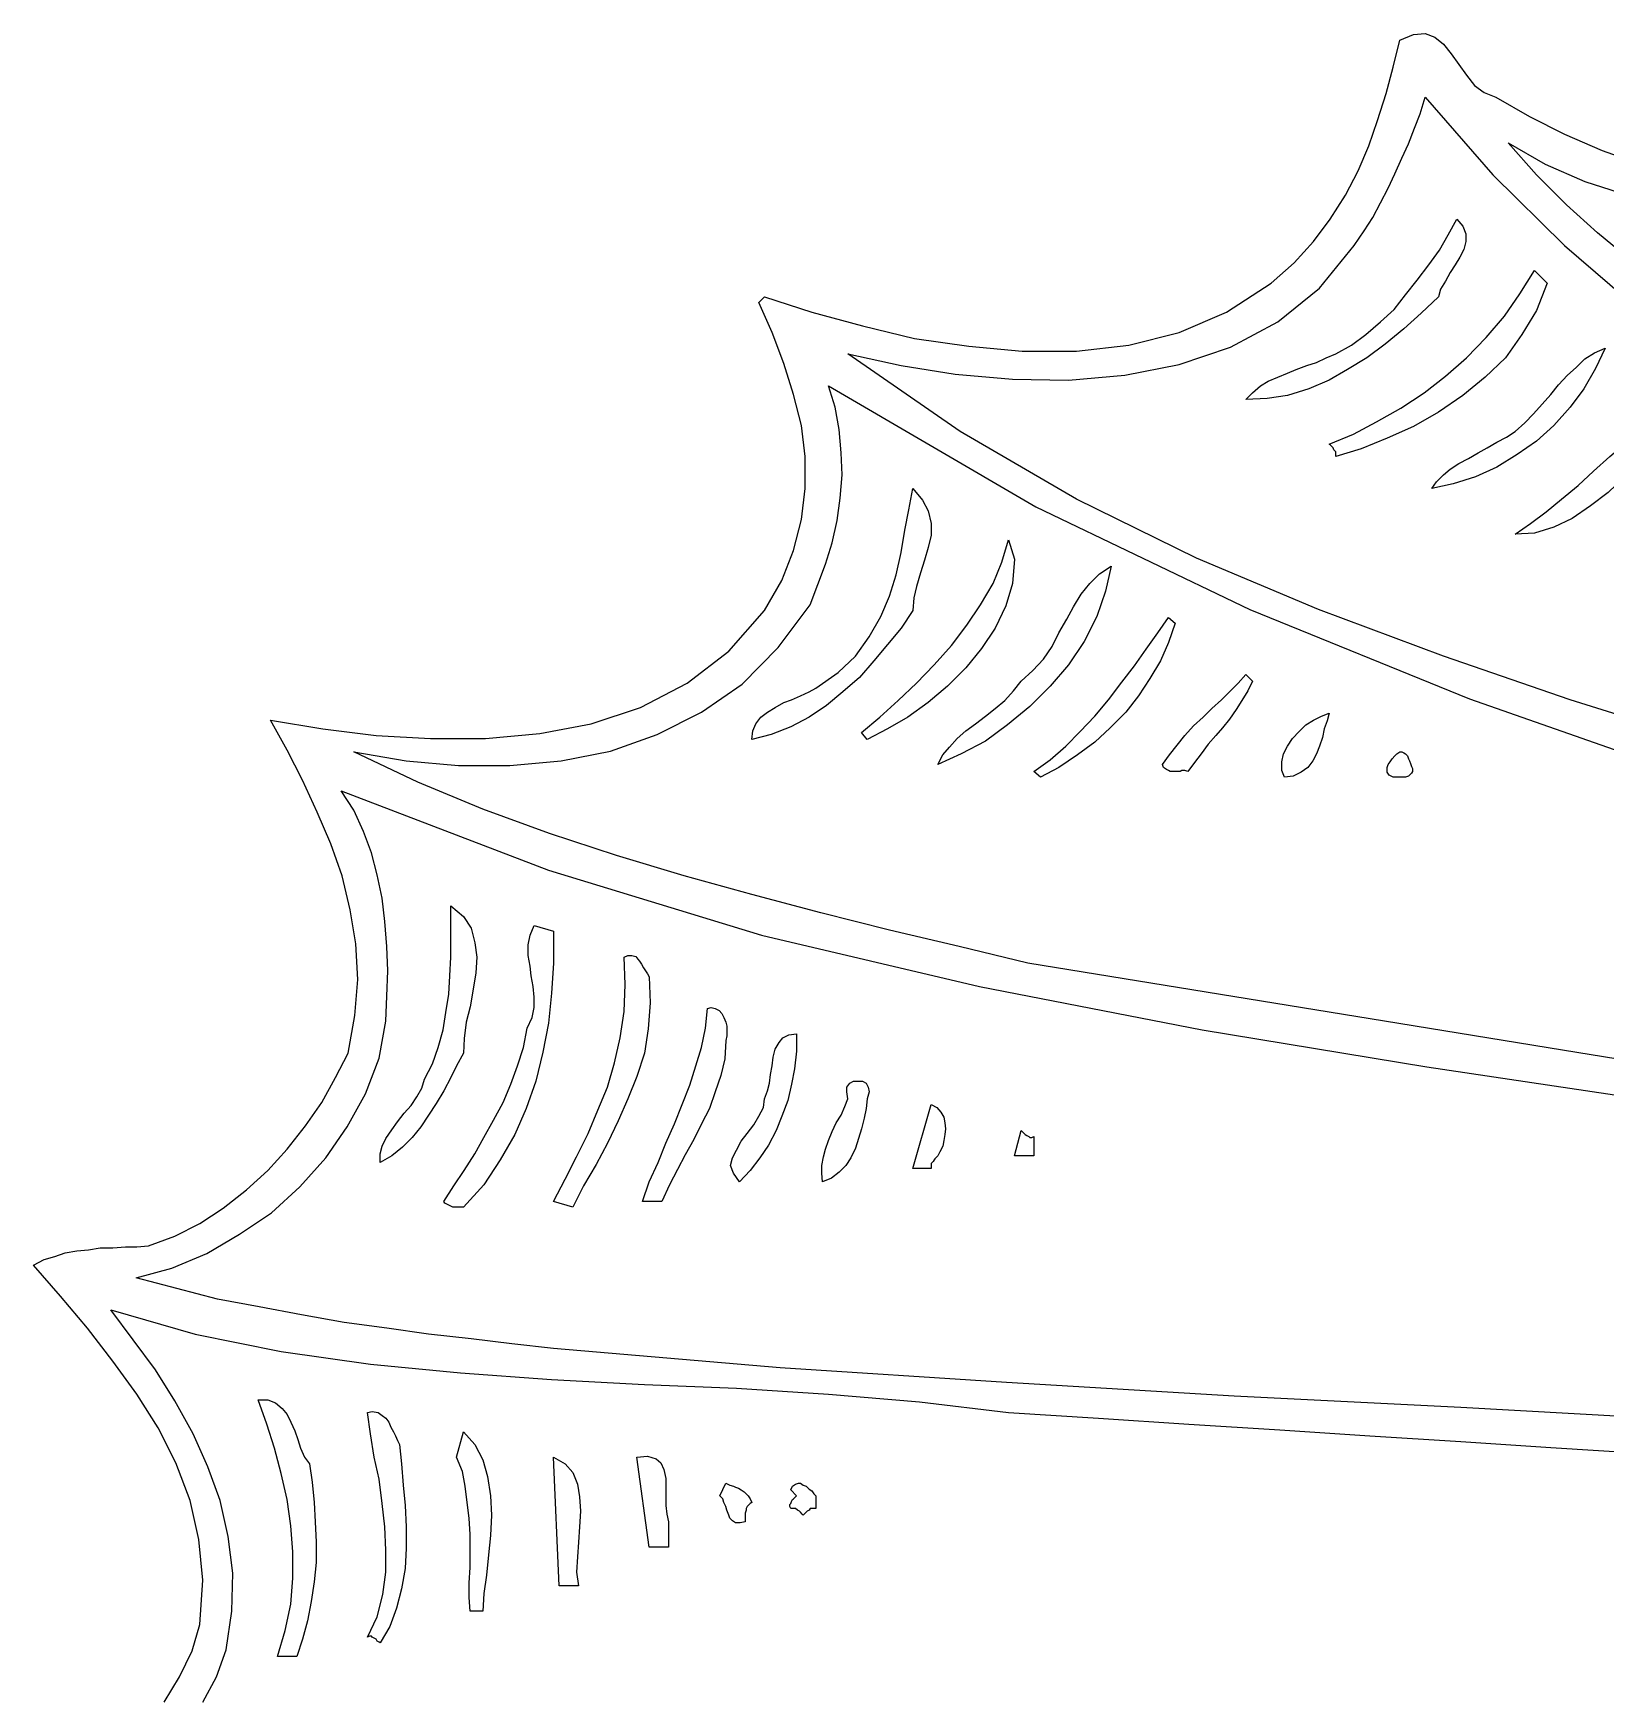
# Model space of a CAD drawing. Extents: x 0.03 to 7.3, y 0.04 to 8.79.
# Drawn here: x 1.039 to 2.662, y 6.535 to 8.258 of the extents above; entities that cross this region are included whole.
import ezdxf

# ---------------------------------------------------------------- set-up
doc = ezdxf.new("R2010")
doc.units = 0
doc.layers.add('1', color=7, linetype='Continuous')

msp = doc.modelspace()

# ---------------------------------------------------------------- linework, layer by layer
for points in [[(1.174, 6.535), (1.19, 6.561), (1.203, 6.588), (1.211, 6.615), (1.214, 6.661), (1.21, 6.703), (1.201, 6.743), (1.186, 6.782), (1.168, 6.818), (1.146, 6.853), (1.121, 6.887), (1.095, 6.921), (1.067, 6.954), (1.039, 6.986), (1.05, 6.992), (1.061, 6.995), (1.072, 6.999), (1.084, 7.001), (1.096, 7.002), (1.108, 7.004), (1.121, 7.004), (1.134, 7.005), (1.146, 7.005), (1.158, 7.006), (1.185, 7.016), (1.211, 7.029), (1.235, 7.045), (1.259, 7.064), (1.281, 7.084), (1.301, 7.106), (1.32, 7.13), (1.337, 7.154), (1.351, 7.18), (1.364, 7.205), (1.371, 7.244), (1.374, 7.281), (1.372, 7.318), (1.366, 7.353), (1.358, 7.388), (1.346, 7.421), (1.332, 7.454), (1.317, 7.487), (1.301, 7.518), (1.284, 7.549), (1.338, 7.54), (1.393, 7.533), (1.449, 7.53), (1.506, 7.53), (1.562, 7.535), (1.615, 7.545), (1.666, 7.562), (1.714, 7.587), (1.757, 7.62), (1.794, 7.662), (1.812, 7.693), (1.824, 7.724), (1.832, 7.756), (1.836, 7.788), (1.836, 7.821), (1.832, 7.853), (1.824, 7.885), (1.814, 7.917), (1.802, 7.949), (1.788, 7.98), (1.794, 7.986), (1.843, 7.97), (1.895, 7.956), (1.949, 7.943), (2.005, 7.935), (2.06, 7.93), (2.116, 7.93), (2.17, 7.936), (2.222, 7.949), (2.271, 7.97), (2.317, 8), (2.341, 8.021), (2.361, 8.043), (2.378, 8.066), (2.394, 8.091), (2.407, 8.116), (2.418, 8.142), (2.427, 8.168), (2.436, 8.196), (2.443, 8.223), (2.45, 8.251), (2.464, 8.257), (2.476, 8.258), (2.486, 8.254), (2.495, 8.247), (2.503, 8.237), (2.511, 8.226), (2.519, 8.215), (2.527, 8.204), (2.537, 8.197), (2.549, 8.192), (2.584, 8.172), (2.62, 8.154), (2.659, 8.137), (2.699, 8.123)], [(2.49, 7.986), (2.472, 7.969), (2.454, 7.953), (2.435, 7.937), (2.416, 7.923), (2.396, 7.911), (2.377, 7.9), (2.356, 7.891), (2.334, 7.884), (2.313, 7.881), (2.291, 7.88), (2.298, 7.887), (2.306, 7.894), (2.314, 7.899), (2.324, 7.903), (2.334, 7.907), (2.343, 7.911), (2.354, 7.915), (2.364, 7.918), (2.374, 7.923), (2.384, 7.927), (2.4, 7.936), (2.415, 7.947), (2.43, 7.96), (2.444, 7.973), (2.456, 7.988), (2.468, 8.003), (2.48, 8.019), (2.491, 8.034), (2.5, 8.05), (2.509, 8.066), (2.515, 8.059), (2.518, 8.051), (2.518, 8.043), (2.516, 8.035), (2.512, 8.027), (2.507, 8.019), (2.502, 8.011), (2.497, 8.002), (2.492, 7.994), (2.49, 7.986)], [(2.602, 8), (2.591, 7.972), (2.576, 7.947), (2.559, 7.923), (2.538, 7.903), (2.515, 7.884), (2.49, 7.867), (2.464, 7.852), (2.437, 7.84), (2.41, 7.829), (2.384, 7.821), (2.384, 7.823), (2.384, 7.825), (2.384, 7.826), (2.382, 7.828), (2.381, 7.83), (2.38, 7.831), (2.378, 7.833), (2.377, 7.834), (2.402, 7.844), (2.426, 7.857), (2.451, 7.871), (2.475, 7.887), (2.497, 7.904), (2.519, 7.923), (2.539, 7.944), (2.558, 7.966), (2.574, 7.989), (2.589, 8.013), (2.602, 8)], [(2.662, 7.933), (2.652, 7.912), (2.64, 7.891), (2.626, 7.872), (2.609, 7.853), (2.591, 7.837), (2.571, 7.823), (2.55, 7.81), (2.528, 7.8), (2.505, 7.793), (2.483, 7.788), (2.488, 7.795), (2.495, 7.802), (2.502, 7.808), (2.511, 7.814), (2.521, 7.819), (2.531, 7.825), (2.54, 7.83), (2.55, 7.836), (2.56, 7.841), (2.569, 7.847), (2.579, 7.856), (2.588, 7.865), (2.597, 7.875), (2.606, 7.885), (2.614, 7.895), (2.623, 7.905), (2.632, 7.913), (2.641, 7.922), (2.651, 7.928), (2.662, 7.933)], [(2.741, 7.867), (2.728, 7.852), (2.713, 7.835), (2.698, 7.818), (2.682, 7.8), (2.665, 7.784), (2.647, 7.77), (2.628, 7.757), (2.609, 7.748), (2.589, 7.742), (2.569, 7.741), (2.585, 7.752), (2.601, 7.764), (2.617, 7.777), (2.634, 7.791), (2.65, 7.806), (2.667, 7.821), (2.683, 7.835), (2.7, 7.849), (2.717, 7.862), (2.735, 7.874), (2.741, 7.867)], [(1.947, 7.662), (1.935, 7.644), (1.921, 7.627), (1.907, 7.61), (1.892, 7.593), (1.875, 7.578), (1.858, 7.564), (1.84, 7.552), (1.821, 7.542), (1.801, 7.534), (1.781, 7.529), (1.782, 7.538), (1.785, 7.545), (1.79, 7.552), (1.797, 7.557), (1.805, 7.562), (1.814, 7.567), (1.822, 7.57), (1.831, 7.574), (1.84, 7.578), (1.847, 7.582), (1.87, 7.598), (1.888, 7.615), (1.902, 7.635), (1.914, 7.656), (1.923, 7.677), (1.93, 7.699), (1.935, 7.722), (1.939, 7.745), (1.943, 7.766), (1.947, 7.788), (1.957, 7.776), (1.963, 7.765), (1.966, 7.752), (1.966, 7.74), (1.963, 7.727), (1.959, 7.714), (1.955, 7.701), (1.951, 7.687), (1.948, 7.675), (1.947, 7.662)], [(2.052, 7.715), (2.05, 7.69), (2.043, 7.667), (2.032, 7.644), (2.018, 7.623), (2.002, 7.603), (1.983, 7.584), (1.963, 7.567), (1.942, 7.552), (1.921, 7.54), (1.9, 7.529), (1.894, 7.536), (1.913, 7.552), (1.932, 7.569), (1.951, 7.587), (1.969, 7.606), (1.987, 7.626), (2.003, 7.647), (2.017, 7.668), (2.03, 7.69), (2.039, 7.712), (2.046, 7.735), (2.052, 7.715)], [(2.152, 7.708), (2.146, 7.682), (2.137, 7.656), (2.124, 7.63), (2.108, 7.606), (2.089, 7.584), (2.068, 7.563), (2.045, 7.544), (2.022, 7.527), (1.997, 7.514), (1.973, 7.503), (1.978, 7.513), (1.985, 7.521), (1.993, 7.53), (2.002, 7.538), (2.012, 7.545), (2.022, 7.553), (2.032, 7.561), (2.042, 7.569), (2.051, 7.579), (2.059, 7.589), (2.071, 7.6), (2.082, 7.612), (2.091, 7.625), (2.098, 7.639), (2.106, 7.653), (2.113, 7.666), (2.121, 7.679), (2.13, 7.69), (2.14, 7.7), (2.152, 7.708)], [(2.218, 7.649), (2.211, 7.629), (2.203, 7.61), (2.192, 7.592), (2.18, 7.574), (2.167, 7.557), (2.151, 7.541), (2.135, 7.526), (2.117, 7.513), (2.098, 7.5), (2.079, 7.49), (2.072, 7.496), (2.089, 7.508), (2.105, 7.522), (2.12, 7.537), (2.135, 7.553), (2.149, 7.57), (2.163, 7.588), (2.176, 7.605), (2.188, 7.622), (2.2, 7.639), (2.211, 7.655), (2.218, 7.649)], [(2.298, 7.589), (2.293, 7.579), (2.287, 7.569), (2.281, 7.56), (2.274, 7.55), (2.267, 7.541), (2.26, 7.533), (2.252, 7.524), (2.245, 7.514), (2.238, 7.505), (2.231, 7.496), (2.228, 7.497), (2.225, 7.497), (2.223, 7.496), (2.22, 7.496), (2.216, 7.496), (2.213, 7.496), (2.211, 7.497), (2.209, 7.498), (2.206, 7.5), (2.205, 7.503), (2.212, 7.513), (2.22, 7.523), (2.228, 7.533), (2.237, 7.543), (2.247, 7.552), (2.256, 7.561), (2.266, 7.57), (2.275, 7.579), (2.283, 7.587), (2.291, 7.596), (2.298, 7.589)], [(2.377, 7.556), (2.375, 7.548), (2.372, 7.54), (2.37, 7.531), (2.367, 7.522), (2.364, 7.514), (2.36, 7.507), (2.355, 7.5), (2.348, 7.495), (2.34, 7.491), (2.331, 7.49), (2.328, 7.497), (2.328, 7.506), (2.33, 7.514), (2.334, 7.522), (2.339, 7.53), (2.346, 7.537), (2.353, 7.544), (2.361, 7.549), (2.369, 7.553), (2.377, 7.556)], [(2.463, 7.496), (2.462, 7.494), (2.46, 7.492), (2.459, 7.491), (2.456, 7.49), (2.454, 7.49), (2.451, 7.49), (2.449, 7.49), (2.446, 7.49), (2.443, 7.49), (2.439, 7.492), (2.437, 7.495), (2.437, 7.497), (2.437, 7.5), (2.438, 7.503), (2.44, 7.506), (2.442, 7.509), (2.445, 7.512), (2.447, 7.514), (2.45, 7.516), (2.452, 7.516), (2.454, 7.515), (2.456, 7.514), (2.458, 7.512), (2.459, 7.509), (2.46, 7.507), (2.461, 7.504), (2.462, 7.501), (2.463, 7.499), (2.463, 7.496)], [(1.483, 7.205), (1.476, 7.192), (1.47, 7.18), (1.463, 7.166), (1.455, 7.153), (1.447, 7.141), (1.439, 7.129), (1.43, 7.118), (1.42, 7.108), (1.409, 7.099), (1.397, 7.092), (1.397, 7.101), (1.399, 7.109), (1.403, 7.117), (1.409, 7.126), (1.415, 7.134), (1.422, 7.143), (1.429, 7.151), (1.435, 7.16), (1.44, 7.169), (1.443, 7.178), (1.451, 7.194), (1.457, 7.211), (1.462, 7.229), (1.465, 7.247), (1.468, 7.266), (1.469, 7.285), (1.47, 7.304), (1.47, 7.322), (1.47, 7.34), (1.47, 7.357), (1.483, 7.346), (1.491, 7.334), (1.495, 7.319), (1.497, 7.304), (1.496, 7.288), (1.493, 7.271), (1.49, 7.253), (1.486, 7.237), (1.484, 7.22), (1.483, 7.205)], [(1.576, 7.331), (1.576, 7.298), (1.574, 7.267), (1.571, 7.236), (1.565, 7.206), (1.558, 7.176), (1.548, 7.148), (1.536, 7.121), (1.521, 7.095), (1.504, 7.069), (1.483, 7.046), (1.48, 7.046), (1.477, 7.046), (1.475, 7.046), (1.472, 7.046), (1.47, 7.047), (1.468, 7.048), (1.466, 7.049), (1.464, 7.05), (1.463, 7.052), (1.473, 7.068), (1.484, 7.084), (1.495, 7.101), (1.504, 7.118), (1.514, 7.136), (1.524, 7.154), (1.532, 7.173), (1.539, 7.192), (1.545, 7.211), (1.549, 7.231), (1.554, 7.242), (1.556, 7.252), (1.556, 7.263), (1.555, 7.274), (1.553, 7.285), (1.552, 7.295), (1.55, 7.306), (1.55, 7.317), (1.552, 7.327), (1.556, 7.337), (1.576, 7.331)], [(1.675, 7.284), (1.676, 7.257), (1.674, 7.23), (1.67, 7.205), (1.662, 7.181), (1.653, 7.158), (1.643, 7.135), (1.632, 7.112), (1.62, 7.09), (1.607, 7.068), (1.596, 7.046), (1.576, 7.052), (1.588, 7.075), (1.6, 7.098), (1.612, 7.122), (1.622, 7.146), (1.632, 7.17), (1.639, 7.195), (1.645, 7.221), (1.649, 7.248), (1.65, 7.276), (1.649, 7.304), (1.653, 7.306), (1.657, 7.306), (1.661, 7.305), (1.663, 7.302), (1.665, 7.3), (1.667, 7.297), (1.669, 7.293), (1.671, 7.29), (1.673, 7.287), (1.675, 7.284)], [(1.754, 7.218), (1.753, 7.199), (1.749, 7.182), (1.743, 7.165), (1.737, 7.148), (1.729, 7.132), (1.721, 7.116), (1.712, 7.1), (1.704, 7.085), (1.696, 7.069), (1.688, 7.052), (1.668, 7.052), (1.675, 7.072), (1.684, 7.092), (1.692, 7.112), (1.701, 7.132), (1.709, 7.152), (1.717, 7.172), (1.723, 7.192), (1.729, 7.211), (1.733, 7.231), (1.735, 7.251), (1.739, 7.252), (1.743, 7.251), (1.747, 7.249), (1.75, 7.246), (1.752, 7.242), (1.754, 7.237), (1.755, 7.233), (1.755, 7.228), (1.755, 7.223), (1.754, 7.218)], [(1.827, 7.225), (1.827, 7.207), (1.825, 7.189), (1.822, 7.173), (1.818, 7.156), (1.812, 7.14), (1.806, 7.125), (1.798, 7.11), (1.789, 7.097), (1.779, 7.084), (1.768, 7.072), (1.762, 7.081), (1.759, 7.089), (1.761, 7.097), (1.765, 7.105), (1.77, 7.114), (1.776, 7.122), (1.783, 7.131), (1.788, 7.14), (1.793, 7.149), (1.794, 7.158), (1.797, 7.166), (1.799, 7.174), (1.8, 7.183), (1.802, 7.192), (1.803, 7.201), (1.805, 7.209), (1.809, 7.216), (1.813, 7.221), (1.819, 7.224), (1.827, 7.225)], [(1.9, 7.158), (1.899, 7.148), (1.897, 7.138), (1.894, 7.127), (1.891, 7.117), (1.888, 7.107), (1.883, 7.097), (1.878, 7.089), (1.871, 7.082), (1.863, 7.076), (1.854, 7.072), (1.853, 7.081), (1.853, 7.089), (1.855, 7.098), (1.857, 7.106), (1.86, 7.115), (1.864, 7.124), (1.868, 7.133), (1.873, 7.141), (1.877, 7.15), (1.88, 7.158), (1.879, 7.165), (1.879, 7.17), (1.882, 7.174), (1.886, 7.176), (1.89, 7.176), (1.895, 7.176), (1.899, 7.174), (1.901, 7.17), (1.902, 7.165), (1.9, 7.158)], [(1.973, 7.099), (1.972, 7.098), (1.97, 7.096), (1.969, 7.095), (1.968, 7.093), (1.966, 7.091), (1.966, 7.09), (1.966, 7.088), (1.966, 7.086), (1.947, 7.086), (1.966, 7.152), (1.972, 7.149), (1.976, 7.144), (1.979, 7.139), (1.98, 7.133), (1.981, 7.127), (1.98, 7.121), (1.979, 7.115), (1.978, 7.109), (1.975, 7.103), (1.973, 7.099)], [(2.072, 7.119), (2.072, 7.099), (2.052, 7.099), (2.059, 7.125), (2.06, 7.124), (2.062, 7.122), (2.063, 7.121), (2.065, 7.12), (2.067, 7.119), (2.068, 7.118), (2.07, 7.118), (2.072, 7.119)], [(1.324, 6.781), (1.327, 6.762), (1.329, 6.741), (1.33, 6.721), (1.331, 6.7), (1.331, 6.679), (1.329, 6.659), (1.326, 6.639), (1.322, 6.619), (1.317, 6.6), (1.311, 6.582), (1.291, 6.582), (1.299, 6.609), (1.305, 6.636), (1.307, 6.663), (1.307, 6.69), (1.305, 6.717), (1.301, 6.744), (1.295, 6.771), (1.288, 6.797), (1.28, 6.822), (1.271, 6.847), (1.281, 6.847), (1.289, 6.844), (1.296, 6.838), (1.301, 6.832), (1.305, 6.824), (1.309, 6.815), (1.312, 6.806), (1.315, 6.797), (1.319, 6.788), (1.324, 6.781)], [(1.417, 6.801), (1.419, 6.781), (1.421, 6.759), (1.423, 6.738), (1.424, 6.716), (1.424, 6.694), (1.423, 6.673), (1.419, 6.652), (1.414, 6.632), (1.407, 6.613), (1.397, 6.596), (1.396, 6.597), (1.394, 6.598), (1.393, 6.6), (1.391, 6.601), (1.389, 6.602), (1.388, 6.603), (1.386, 6.603), (1.384, 6.602), (1.394, 6.623), (1.4, 6.646), (1.403, 6.669), (1.403, 6.692), (1.402, 6.716), (1.399, 6.74), (1.396, 6.765), (1.391, 6.788), (1.387, 6.812), (1.384, 6.834), (1.389, 6.835), (1.395, 6.834), (1.399, 6.831), (1.403, 6.828), (1.406, 6.824), (1.408, 6.819), (1.411, 6.814), (1.413, 6.81), (1.415, 6.805), (1.417, 6.801)], [(1.503, 6.629), (1.49, 6.629), (1.489, 6.643), (1.489, 6.658), (1.49, 6.674), (1.49, 6.691), (1.49, 6.708), (1.489, 6.725), (1.487, 6.741), (1.485, 6.758), (1.482, 6.773), (1.476, 6.788), (1.483, 6.814), (1.495, 6.801), (1.503, 6.785), (1.508, 6.768), (1.511, 6.748), (1.512, 6.728), (1.511, 6.707), (1.509, 6.687), (1.507, 6.666), (1.504, 6.647), (1.503, 6.629)], [(1.602, 6.655), (1.582, 6.655), (1.576, 6.788), (1.588, 6.781), (1.596, 6.772), (1.601, 6.76), (1.603, 6.747), (1.604, 6.732), (1.603, 6.716), (1.602, 6.7), (1.601, 6.685), (1.6, 6.669), (1.602, 6.655)], [(1.695, 6.721), (1.695, 6.695), (1.675, 6.695), (1.662, 6.788), (1.673, 6.789), (1.682, 6.786), (1.687, 6.782), (1.69, 6.775), (1.692, 6.766), (1.692, 6.757), (1.692, 6.747), (1.692, 6.738), (1.693, 6.729), (1.695, 6.721)], [(1.781, 6.741), (1.779, 6.74), (1.777, 6.738), (1.776, 6.737), (1.775, 6.735), (1.775, 6.733), (1.774, 6.73), (1.774, 6.727), (1.774, 6.724), (1.774, 6.721), (1.769, 6.72), (1.764, 6.72), (1.761, 6.722), (1.758, 6.725), (1.757, 6.728), (1.755, 6.733), (1.754, 6.737), (1.752, 6.741), (1.751, 6.745), (1.748, 6.748), (1.754, 6.761), (1.758, 6.759), (1.762, 6.758), (1.764, 6.757), (1.767, 6.756), (1.77, 6.754), (1.773, 6.752), (1.775, 6.75), (1.777, 6.748), (1.779, 6.745), (1.781, 6.741)], [(1.847, 6.748), (1.847, 6.735), (1.845, 6.735), (1.843, 6.735), (1.841, 6.735), (1.84, 6.733), (1.838, 6.732), (1.837, 6.731), (1.835, 6.729), (1.834, 6.728), (1.833, 6.729), (1.831, 6.731), (1.83, 6.732), (1.828, 6.733), (1.826, 6.735), (1.825, 6.735), (1.823, 6.735), (1.821, 6.735), (1.82, 6.737), (1.82, 6.739), (1.821, 6.74), (1.822, 6.742), (1.823, 6.744), (1.824, 6.745), (1.826, 6.747), (1.827, 6.748), (1.821, 6.754), (1.823, 6.758), (1.826, 6.76), (1.829, 6.761), (1.831, 6.761), (1.834, 6.759), (1.837, 6.758), (1.84, 6.755), (1.843, 6.753), (1.845, 6.75), (1.847, 6.748)]]:
    msp.add_lwpolyline(points)
at = {"layer": '1'}
for points in [[(2.757, 7.529), (2.626, 7.57), (2.495, 7.615), (2.366, 7.663), (2.24, 7.716), (2.116, 7.777), (1.996, 7.847), (1.88, 7.927), (1.935, 7.915), (1.991, 7.906), (2.05, 7.901), (2.108, 7.9), (2.166, 7.905), (2.222, 7.916), (2.275, 7.934), (2.324, 7.96), (2.367, 7.995), (2.403, 8.039), (2.413, 8.054), (2.422, 8.068), (2.43, 8.083), (2.438, 8.098), (2.445, 8.113), (2.452, 8.129), (2.459, 8.144), (2.465, 8.16), (2.471, 8.175), (2.476, 8.192), (2.546, 8.112), (2.62, 8.039), (2.699, 7.971)], [(2.688, 8.024), (2.654, 8.052), (2.622, 8.081), (2.591, 8.112), (2.562, 8.145), (2.6, 8.123), (2.641, 8.105), (2.685, 8.091)], [(2.802, 7.178), (2.618, 7.208), (2.434, 7.238), (2.25, 7.268), (2.066, 7.298), (1.995, 7.315), (1.923, 7.332), (1.852, 7.35), (1.781, 7.369), (1.711, 7.388), (1.641, 7.409), (1.572, 7.432), (1.503, 7.457), (1.436, 7.485), (1.37, 7.516), (1.424, 7.507), (1.478, 7.502), (1.531, 7.502), (1.584, 7.507), (1.635, 7.517), (1.683, 7.534), (1.729, 7.557), (1.771, 7.586), (1.808, 7.624), (1.841, 7.668), (1.849, 7.689), (1.857, 7.71), (1.864, 7.732), (1.869, 7.755), (1.872, 7.778), (1.874, 7.802), (1.873, 7.825), (1.871, 7.849), (1.867, 7.872), (1.86, 7.894), (2.074, 7.769), (2.295, 7.663), (2.522, 7.571), (2.753, 7.49)], [(2.747, 6.826), (2.513, 6.839), (2.279, 6.851), (2.044, 6.865), (1.81, 6.88), (1.576, 6.9), (1.533, 6.905), (1.491, 6.91), (1.447, 6.915), (1.404, 6.921), (1.36, 6.927), (1.316, 6.935), (1.272, 6.943), (1.229, 6.951), (1.187, 6.962), (1.145, 6.973), (1.182, 6.983), (1.218, 6.998), (1.252, 7.018), (1.285, 7.04), (1.314, 7.067), (1.341, 7.097), (1.363, 7.129), (1.382, 7.163), (1.396, 7.2), (1.403, 7.238), (1.404, 7.264), (1.405, 7.29), (1.404, 7.315), (1.402, 7.341), (1.399, 7.365), (1.394, 7.389), (1.388, 7.412), (1.38, 7.434), (1.37, 7.456), (1.357, 7.476), (1.571, 7.394), (1.791, 7.327), (2.016, 7.274), (2.246, 7.229), (2.478, 7.191), (2.711, 7.156)], [(1.214, 6.535), (1.228, 6.561), (1.238, 6.589), (1.244, 6.629), (1.245, 6.668), (1.24, 6.706), (1.232, 6.743), (1.219, 6.778), (1.204, 6.812), (1.185, 6.846), (1.165, 6.878), (1.142, 6.909), (1.119, 6.94), (1.206, 6.915), (1.295, 6.897), (1.387, 6.884), (1.48, 6.875), (1.574, 6.868), (1.67, 6.863), (1.765, 6.859), (1.86, 6.853), (1.954, 6.845), (2.046, 6.834)], [(2.046, 6.834), (2.139, 6.828), (2.232, 6.822), (2.326, 6.816), (2.419, 6.81), (2.513, 6.804), (2.606, 6.798), (2.699, 6.792)]]:
    msp.add_lwpolyline(points, dxfattribs=at)

doc.saveas('drawing.dxf')
